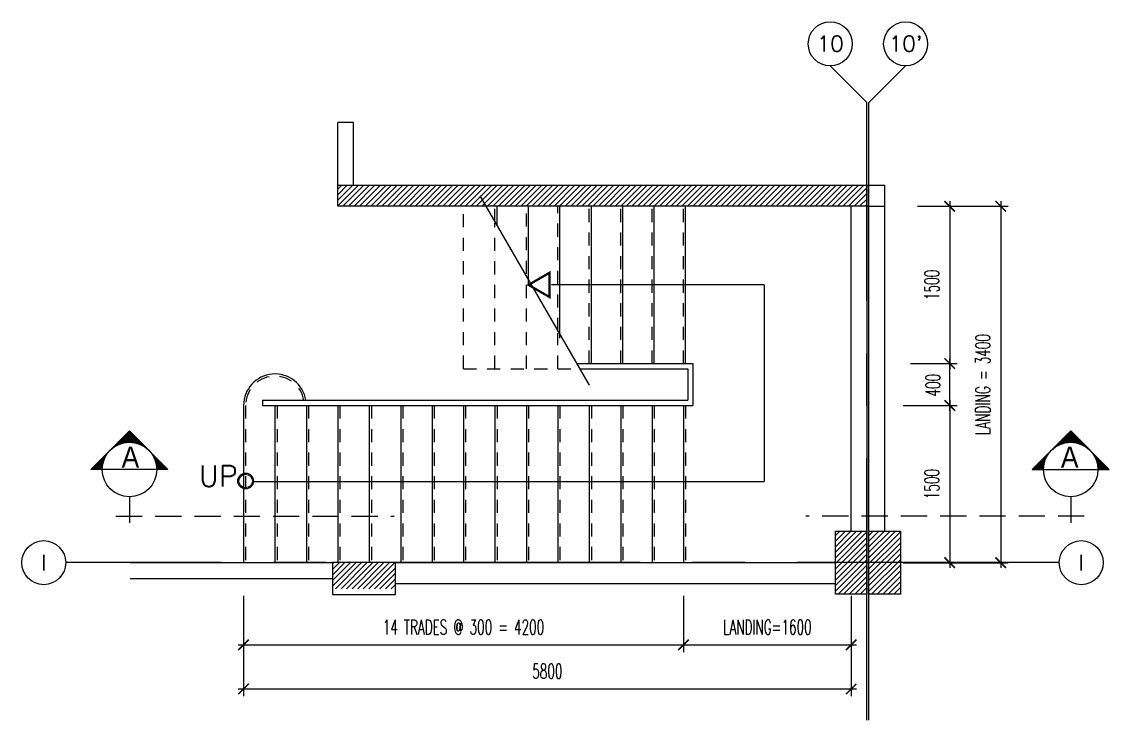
# Model space of a CAD drawing. Extents: x 418021.3 to 418070.1, y 43443.2 to 43479.4.
# Drawn here: x 418021.32 to 418031.7, y 43472.75 to 43479.41 of the extents above; entities that cross this region are included whole.
import ezdxf
from ezdxf.enums import TextEntityAlignment as Align

# ---------------------------------------------------------------- set-up
doc = ezdxf.new("R2010")
doc.units = 0
doc.header["$MEASUREMENT"] = 0
doc.header["$PDMODE"] = 3
doc.header["$PDSIZE"] = 0.1
for name, pattern in [('CENTERX2', [4, 2.5, -0.5, 0.5, -0.5]), ('HIDDEN', [0.375, 0.25, -0.125]), ('HIDDEN2', [0.1875, 0.125, -0.0625])]:
    doc.linetypes.add(name, pattern=pattern)
doc.layers.get('0').update_dxf_attribs({"linetype": 'CONTINUOUS'})
doc.layers.get('DEFPOINTS').update_dxf_attribs({"linetype": 'CONTINUOUS'})
for name, color, linetype in [('AX', 6, 'CONTINUOUS'), ('AX-CR', 2, 'CONTINUOUS'), ('AX-TXT', 4, 'CONTINUOUS'), ('AXES', 11, 'CENTERX2'), ('COL', 2, 'CONTINUOUS'), ('DIM-OUT', 4, 'CONTINUOUS'), ('EJ', 8, 'CONTINUOUS'), ('ELEV-MARK', 6, 'CONTINUOUS'), ('HAT', 8, 'CONTINUOUS'), ('RM-NAME', 2, 'CONTINUOUS'), ('STR', 5, 'CONTINUOUS'), ('TXT1', 2, 'CONTINUOUS'), ('WALL', 6, 'CONTINUOUS')]:
    doc.layers.add(name, color=color, linetype=linetype)
doc.layers.get('EJ').off()
doc.styles.add('ROMANS', font='ROMANS.shx', dxfattribs={"width": 0.6})
doc.styles.add('TTXT', font='swisse.ttf', dxfattribs={"width": 0.6})
doc.dimstyles.new('STANDARD in', dxfattribs={"dimtxt": 0.14, "dimasz": 0.1, "dimexe": 0.07, "dimexo": 0.05, "dimgap": 0.1, "dimtad": 1, "dimdec": 0, "dimlfac": 1000, "dimzin": 0, "dimdsep": 46, "dimtxsty": 'ROMANS', "dimblk": 'ARCHTICK', "dimcen": 0.05, "dimdle": 0.05, "dimclrd": 4, "dimclre": 4, "dimclrt": 2, "dimadec": 0, "dimazin": 0, "dimtfac": 1, "dimtdec": 0, "dimtmove": 2, "dimatfit": 3, "dimfxl": 0, "dimtolj": 1, "dimtzin": 0, "dimarcsym": 0})

# ---------------------------------------------------------------- blocks, each defined once
blk = doc.blocks.new('*X30')
at = {"color": 0}
for p, q in [((61359, 45555), (61555, 45751)), ((61359, 45608), (61502, 45751)), ((61359, 45661), (61449, 45751)), ((61359, 45714), (61396, 45751)), ((61408, 45551), (61608, 45751)), ((61461, 45551), (61661, 45751)), ((61514, 45551), (61714, 45751)), ((61567, 45551), (61767, 45751)), ((61620, 45551), (61820, 45751)), ((61673, 45551), (61873, 45751)), ((61726, 45551), (61926, 45751)), ((61779, 45551), (61979, 45751)), ((61832, 45551), (62032, 45751)), ((61885, 45551), (62085, 45751)), ((61938, 45551), (62138, 45751)), ((61991, 45551), (62191, 45751)), ((62044, 45551), (62244, 45751)), ((62097, 45551), (62297, 45751)), ((62150, 45551), (62350, 45751)), ((62203, 45551), (62403, 45751)), ((62256, 45551), (62456, 45751)), ((62309, 45551), (62509, 45751)), ((62362, 45551), (62562, 45751)), ((62415, 45551), (62615, 45751)), ((62469, 45551), (62669, 45751)), ((62522, 45551), (62722, 45751)), ((62575, 45551), (62775, 45751)), ((62628, 45551), (62828, 45751)), ((62681, 45551), (62881, 45751)), ((62734, 45551), (62934, 45751)), ((62787, 45551), (62987, 45751)), ((62840, 45551), (63040, 45751)), ((62893, 45551), (63093, 45751)), ((62946, 45551), (63146, 45751)), ((62999, 45551), (63199, 45751)), ((63052, 45551), (63252, 45751)), ((63105, 45551), (63305, 45751)), ((63158, 45551), (63358, 45751)), ((63211, 45551), (63411, 45751)), ((63264, 45551), (63464, 45751)), ((63317, 45551), (63517, 45751)), ((63370, 45551), (63570, 45751)), ((63423, 45551), (63623, 45751)), ((63476, 45551), (63676, 45751)), ((63529, 45551), (63729, 45751)), ((63582, 45551), (63782, 45751)), ((63635, 45551), (63835, 45751)), ((63688, 45551), (63888, 45751)), ((63741, 45551), (63941, 45751)), ((63794, 45551), (63994, 45751)), ((63847, 45551), (64047, 45751)), ((63900, 45551), (64100, 45751)), ((63953, 45551), (64153, 45751)), ((64006, 45551), (64206, 45751)), ((64060, 45551), (64260, 45751)), ((64113, 45551), (64313, 45751)), ((64166, 45551), (64366, 45751)), ((64219, 45551), (64419, 45751)), ((64272, 45551), (64472, 45751)), ((64325, 45551), (64525, 45751)), ((64378, 45551), (64578, 45751)), ((64431, 45551), (64631, 45751)), ((64484, 45551), (64684, 45751)), ((64537, 45551), (64737, 45751)), ((64590, 45551), (64790, 45751)), ((64643, 45551), (64843, 45751)), ((64696, 45551), (64896, 45751)), ((64749, 45551), (64949, 45751)), ((64802, 45551), (65002, 45751)), ((64855, 45551), (65055, 45751)), ((64908, 45551), (65108, 45751)), ((64961, 45551), (65161, 45751)), ((65014, 45551), (65214, 45751)), ((65067, 45551), (65267, 45751)), ((65120, 45551), (65320, 45751)), ((65173, 45551), (65373, 45751)), ((65226, 45551), (65426, 45751)), ((65279, 45551), (65479, 45751)), ((65332, 45551), (65532, 45751)), ((65385, 45551), (65585, 45751)), ((65438, 45551), (65638, 45751)), ((65491, 45551), (65691, 45751)), ((65544, 45551), (65744, 45751)), ((65597, 45551), (65797, 45751)), ((65651, 45551), (65851, 45751)), ((65704, 45551), (65904, 45751)), ((65757, 45551), (65957, 45751)), ((65810, 45551), (66010, 45751)), ((65863, 45551), (66063, 45751)), ((65916, 45551), (66116, 45751)), ((65969, 45551), (66169, 45751)), ((66022, 45551), (66222, 45751)), ((66075, 45551), (66275, 45751)), ((66128, 45551), (66328, 45751)), ((66181, 45551), (66381, 45751)), ((66234, 45551), (66409, 45726)), ((66287, 45551), (66409, 45673)), ((66340, 45551), (66409, 45620)), ((66393, 45551), (66409, 45567))]:
    blk.add_line(p, q, dxfattribs=at)
blk = doc.blocks.new('AXL')
at = {"layer": 'AX-CR'}
blk.add_circle((-350, 0), 350, dxfattribs=at)
at = {"layer": 'AX-TXT', "style": 'ROMANS'}
blk.add_attdef('AX', text='', height=250, dxfattribs=at).set_placement((-350, 0), align=Align.MIDDLE)
blk = doc.blocks.new('AXU')
at = {"layer": 'AX-CR'}
blk.add_circle((0, 350), 350, dxfattribs=at)
at = {"layer": 'AX-TXT', "style": 'ROMANS'}
blk.add_attdef('AX', text='', height=250, dxfattribs=at).set_placement((0, 350), align=Align.MIDDLE)
blk = doc.blocks.new('C5')
at = {"layer": 'HAT'}
h = blk.add_hatch(dxfattribs=at)
h.set_pattern_fill('ANSI31', color=256, scale=300, style=0)
h.set_pattern_definition([(45, (-38851, -358245.23), (26.5165043, -26.5165043), [])])
h.paths.add_polyline_path([(-320, 300), (-20, 300), (-20, 0), (-320, 0)])
h.paths.add_polyline_path([(-320, 600), (-20, 600), (-20, 300), (-320, 300)])
h = blk.add_hatch(dxfattribs=at)
h.set_pattern_fill('ANSI31', color=256, scale=300, style=0)
h.set_pattern_definition([(45, (-38531, -358245.23), (26.5165043, -26.5165043), [])])
h.paths.add_polyline_path([(0, 300), (300, 300), (300, 0), (0, 0)])
h.paths.add_polyline_path([(0, 600), (300, 600), (300, 300), (0, 300)])
at = {"layer": 'COL'}
for points in [[(-20, 600), (-20, 0), (-320, 0), (-320, 600)], [(300, 600), (300, 0), (0, 0), (0, 600)]]:
    blk.add_lwpolyline(points, close=True, dxfattribs=at)
blk = doc.blocks.new('_ARCHTICK')
at = {"color": 0, "linetype": 'ByBlock', "const_width": 0.15}
blk.add_lwpolyline([(-0.5, -0.5), (0.5, 0.5)], dxfattribs=at)
blk = doc.blocks.new('*D31')
at = {"layer": 'DEFPOINTS', "color": 0}
for p in [(418023.439, 43473.983), (418027.639, 43473.983), (418027.639, 43473.466)]:
    blk.add_point(p, dxfattribs=at)
at = {"layer": 'DIM-OUT', "color": 4, "lineweight": -2}
for p, q in [((418023.439, 43473.933), (418023.439, 43473.396)), ((418027.639, 43473.933), (418027.639, 43473.396)), ((418023.389, 43473.466), (418027.689, 43473.466))]:
    blk.add_line(p, q, dxfattribs=at)
at = {"layer": 'DIM-OUT', "color": 4, "lineweight": -2, "xscale": 0.1, "yscale": 0.1, "zscale": 0.1, "rotation": 180}
blk.add_blockref('_ARCHTICK', (418023.439, 43473.466), dxfattribs=at)
at = {"layer": 'DIM-OUT', "color": 4, "lineweight": -2, "xscale": 0.1, "yscale": 0.1, "zscale": 0.1}
blk.add_blockref('_ARCHTICK', (418027.639, 43473.466), dxfattribs=at)
at = {"layer": 'DIM-OUT', "color": 2, "insert": (418025.539, 43473.636), "char_height": 0.14, "attachment_point": 5, "style": 'ROMANS'}
blk.add_mtext('\\A1;14 TRADES @ 300 = 4200', dxfattribs=at)
blk = doc.blocks.new('*D32')
at = {"layer": 'DEFPOINTS', "color": 0}
for p in [(418027.639, 43473.983), (418029.239, 43473.983), (418029.239, 43473.466)]:
    blk.add_point(p, dxfattribs=at)
at = {"layer": 'DIM-OUT', "color": 4, "lineweight": -2}
for p, q in [((418027.639, 43473.933), (418027.639, 43473.396)), ((418029.239, 43473.933), (418029.239, 43473.396)), ((418027.589, 43473.466), (418029.289, 43473.466))]:
    blk.add_line(p, q, dxfattribs=at)
at = {"layer": 'DIM-OUT', "color": 4, "lineweight": -2, "xscale": 0.1, "yscale": 0.1, "zscale": 0.1, "rotation": 180}
blk.add_blockref('_ARCHTICK', (418027.639, 43473.466), dxfattribs=at)
at = {"layer": 'DIM-OUT', "color": 4, "lineweight": -2, "xscale": 0.1, "yscale": 0.1, "zscale": 0.1}
blk.add_blockref('_ARCHTICK', (418029.239, 43473.466), dxfattribs=at)
at = {"layer": 'DIM-OUT', "color": 2, "insert": (418028.439, 43473.636), "char_height": 0.14, "attachment_point": 5, "style": 'ROMANS'}
blk.add_mtext('\\A1;LANDING=1600', dxfattribs=at)
blk = doc.blocks.new('*D33')
at = {"layer": 'DEFPOINTS', "color": 0}
for p in [(418029.687, 43475.75), (418029.687, 43474.25), (418030.18, 43474.25)]:
    blk.add_point(p, dxfattribs=at)
at = {"layer": 'DIM-OUT', "color": 4, "lineweight": -2}
for p, q in [((418030.18, 43475.8), (418030.18, 43474.2)), ((418029.737, 43475.75), (418030.25, 43475.75)), ((418029.737, 43474.25), (418030.25, 43474.25))]:
    blk.add_line(p, q, dxfattribs=at)
at = {"layer": 'DIM-OUT', "color": 4, "lineweight": -2, "xscale": 0.1, "yscale": 0.1, "zscale": 0.1}
for p, rotation in [((418030.18, 43475.75), 90), ((418030.18, 43474.25), 270)]:
    blk.add_blockref('_ARCHTICK', p, dxfattribs=dict(at, rotation=rotation))
at = {"layer": 'DIM-OUT', "color": 2, "insert": (418030.01, 43475), "char_height": 0.14, "attachment_point": 5, "rotation": 90, "style": 'ROMANS'}
blk.add_mtext('\\A1;1500', dxfattribs=at)
blk = doc.blocks.new('*D34')
at = {"layer": 'DEFPOINTS', "color": 0}
for p in [(418029.757, 43476.15), (418030.18, 43476.15), (418029.757, 43475.75)]:
    blk.add_point(p, dxfattribs=at)
at = {"layer": 'DIM-OUT', "color": 4, "lineweight": -2}
for p, q in [((418030.18, 43475.7), (418030.18, 43476.2)), ((418029.807, 43476.15), (418030.25, 43476.15)), ((418029.807, 43475.75), (418030.25, 43475.75))]:
    blk.add_line(p, q, dxfattribs=at)
at = {"layer": 'DIM-OUT', "color": 4, "lineweight": -2, "xscale": 0.1, "yscale": 0.1, "zscale": 0.1}
for p, rotation in [((418030.18, 43476.15), 90), ((418030.18, 43475.75), 270)]:
    blk.add_blockref('_ARCHTICK', p, dxfattribs=dict(at, rotation=rotation))
at = {"layer": 'DIM-OUT', "color": 2, "insert": (418030.02, 43475.943), "char_height": 0.14, "attachment_point": 5, "rotation": 90, "style": 'ROMANS'}
blk.add_mtext('\\A1;400', dxfattribs=at)
blk = doc.blocks.new('*D35')
at = {"layer": 'DEFPOINTS', "color": 0}
for p in [(418029.822, 43477.65), (418029.822, 43476.15), (418030.18, 43476.15)]:
    blk.add_point(p, dxfattribs=at)
at = {"layer": 'DIM-OUT', "color": 4, "lineweight": -2}
for p, q in [((418029.872, 43477.65), (418030.25, 43477.65)), ((418030.18, 43477.7), (418030.18, 43476.1)), ((418029.872, 43476.15), (418030.25, 43476.15))]:
    blk.add_line(p, q, dxfattribs=at)
at = {"layer": 'DIM-OUT', "color": 4, "lineweight": -2, "xscale": 0.1, "yscale": 0.1, "zscale": 0.1}
for p, rotation in [((418030.18, 43477.65), 90), ((418030.18, 43476.15), 270)]:
    blk.add_blockref('_ARCHTICK', p, dxfattribs=dict(at, rotation=rotation))
at = {"layer": 'DIM-OUT', "color": 2, "insert": (418030.01, 43476.9), "char_height": 0.14, "attachment_point": 5, "rotation": 90, "style": 'ROMANS'}
blk.add_mtext('\\A1;1500', dxfattribs=at)
blk = doc.blocks.new('*D36')
at = {"layer": 'DEFPOINTS', "color": 0}
for p in [(418030.174, 43477.65), (418030.174, 43474.25), (418030.667, 43474.25)]:
    blk.add_point(p, dxfattribs=at)
at = {"layer": 'DIM-OUT', "color": 4, "lineweight": -2}
for p, q in [((418030.224, 43477.65), (418030.737, 43477.65)), ((418030.667, 43477.7), (418030.667, 43474.2)), ((418030.224, 43474.25), (418030.737, 43474.25))]:
    blk.add_line(p, q, dxfattribs=at)
at = {"layer": 'DIM-OUT', "color": 4, "lineweight": -2, "xscale": 0.1, "yscale": 0.1, "zscale": 0.1}
for p, rotation in [((418030.667, 43477.65), 90), ((418030.667, 43474.25), 270)]:
    blk.add_blockref('_ARCHTICK', p, dxfattribs=dict(at, rotation=rotation))
at = {"layer": 'DIM-OUT', "color": 2, "insert": (418030.497, 43475.95), "char_height": 0.14, "attachment_point": 5, "rotation": 90, "style": 'ROMANS'}
blk.add_mtext('\\A1;LANDING = 3400', dxfattribs=at)
blk = doc.blocks.new('*D37')
at = {"layer": 'DEFPOINTS', "color": 0}
for p in [(418023.439, 43473.547), (418029.239, 43473.547), (418029.239, 43473.045)]:
    blk.add_point(p, dxfattribs=at)
at = {"layer": 'DIM-OUT', "color": 4, "lineweight": -2}
for p, q in [((418023.439, 43473.497), (418023.439, 43472.975)), ((418029.239, 43473.497), (418029.239, 43472.975)), ((418023.389, 43473.045), (418029.289, 43473.045))]:
    blk.add_line(p, q, dxfattribs=at)
at = {"layer": 'DIM-OUT', "color": 4, "lineweight": -2, "xscale": 0.1, "yscale": 0.1, "zscale": 0.1, "rotation": 180}
blk.add_blockref('_ARCHTICK', (418023.439, 43473.045), dxfattribs=at)
at = {"layer": 'DIM-OUT', "color": 4, "lineweight": -2, "xscale": 0.1, "yscale": 0.1, "zscale": 0.1}
blk.add_blockref('_ARCHTICK', (418029.239, 43473.045), dxfattribs=at)
at = {"layer": 'DIM-OUT', "color": 2, "insert": (418026.339, 43473.215), "char_height": 0.14, "attachment_point": 5, "style": 'ROMANS'}
blk.add_mtext('\\A1;5800', dxfattribs=at)
blk = doc.blocks.new('*X13')
at = {"color": 0}
for p, q in [((14608, 7877), (14819, 8088)), ((14625, 7890), (14821, 8086)), ((14637, 7899), (14823, 8084)), ((14647, 7905), (14825, 8082)), ((14656, 7910), (14826, 8081)), ((14664, 7915), (14828, 8079)), ((14671, 7919), (14830, 8077)), ((14678, 7922), (14832, 8075)), ((14685, 7925), (14833, 8073)), ((14691, 7928), (14835, 8072)), ((14697, 7930), (14837, 8070)), ((14703, 7933), (14839, 8068)), ((14709, 7935), (14841, 8066)), ((14714, 7937), (14842, 8065)), ((14719, 7938), (14844, 8063)), ((14725, 7940), (14846, 8061)), ((14730, 7941), (14848, 8059)), ((14734, 7943), (14849, 8058)), ((14739, 7944), (14851, 8056)), ((14744, 7945), (14853, 8054)), ((14749, 7946), (14855, 8052)), ((14753, 7947), (14856, 8051)), ((14757, 7948), (14858, 8049)), ((14762, 7949), (14860, 8047)), ((14766, 7950), (14862, 8045)), ((14770, 7950), (14863, 8043)), ((14774, 7951), (14865, 8042)), ((14778, 7951), (14867, 8040)), ((14782, 7952), (14869, 8038)), ((14786, 7952), (14871, 8036)), ((14790, 7953), (14872, 8035)), ((14794, 7953), (14874, 8033)), ((14798, 7953), (14876, 8031)), ((14802, 7953), (14878, 8029)), ((14805, 7954), (14879, 8028)), ((14809, 7954), (14881, 8026)), ((14813, 7954), (14883, 8024)), ((14816, 7954), (14885, 8022)), ((14820, 7954), (14886, 8020)), ((14823, 7954), (14888, 8019)), ((14827, 7954), (14890, 8017)), ((14830, 7954), (14892, 8015)), ((14834, 7953), (14894, 8013)), ((14837, 7953), (14895, 8012)), ((14840, 7953), (14897, 8010)), ((14844, 7953), (14899, 8008)), ((14847, 7953), (14901, 8006)), ((14850, 7952), (14902, 8005)), ((14853, 7952), (14904, 8003)), ((14856, 7952), (14906, 8001)), ((14860, 7951), (14908, 7999)), ((14863, 7951), (14909, 7997)), ((14866, 7950), (14911, 7996)), ((14869, 7950), (14913, 7994)), ((14872, 7949), (14915, 7992)), ((14875, 7949), (14917, 7990)), ((14878, 7948), (14918, 7989)), ((14881, 7948), (14920, 7987)), ((14884, 7947), (14922, 7985)), ((14887, 7947), (14924, 7983)), ((14890, 7946), (14925, 7982)), ((14893, 7945), (14927, 7980)), ((14895, 7945), (14929, 7978)), ((14898, 7944), (14931, 7976)), ((14901, 7943), (14932, 7974)), ((14904, 7942), (14934, 7973)), ((14907, 7942), (14936, 7971)), ((14909, 7941), (14938, 7969)), ((14912, 7940), (14939, 7967)), ((14915, 7939), (14941, 7966)), ((14917, 7938), (14943, 7964)), ((14920, 7937), (14945, 7962)), ((14923, 7937), (14947, 7960)), ((14925, 7936), (14948, 7959)), ((14928, 7935), (14950, 7957)), ((14931, 7934), (14952, 7955)), ((14933, 7933), (14954, 7953)), ((14936, 7932), (14955, 7952)), ((14938, 7931), (14957, 7950)), ((14941, 7930), (14959, 7948)), ((14943, 7929), (14961, 7946)), ((14946, 7928), (14962, 7944)), ((14948, 7927), (14964, 7943)), ((14951, 7926), (14966, 7941)), ((14953, 7925), (14968, 7939)), ((14956, 7923), (14970, 7937)), ((14958, 7922), (14971, 7936)), ((14960, 7921), (14973, 7934)), ((14963, 7920), (14975, 7932)), ((14965, 7919), (14977, 7930)), ((14967, 7918), (14978, 7929)), ((14970, 7916), (14980, 7927)), ((14972, 7915), (14982, 7925)), ((14974, 7914), (14984, 7923)), ((14977, 7913), (14985, 7921)), ((14979, 7911), (14987, 7920)), ((14981, 7910), (14989, 7918)), ((14983, 7909), (14991, 7916)), ((14360, 7629), (14571, 7839)), ((14364, 7629), (14557, 7822)), ((14368, 7629), (14549, 7810)), ((14371, 7629), (14542, 7800)), ((14375, 7629), (14537, 7791)), ((14986, 7908), (14993, 7914)), ((14988, 7906), (14994, 7913)), ((14990, 7905), (14996, 7911)), ((14992, 7903), (14998, 7909)), ((14994, 7902), (15000, 7907)), ((14997, 7901), (15001, 7906)), ((14999, 7899), (15003, 7904)), ((15001, 7898), (15005, 7902)), ((15003, 7896), (15007, 7900)), ((15005, 7895), (15008, 7898)), ((15007, 7894), (15010, 7897)), ((15009, 7892), (15012, 7895)), ((15011, 7891), (15014, 7893)), ((15013, 7889), (15016, 7891)), ((15015, 7888), (15017, 7890)), ((15017, 7886), (15019, 7888)), ((15019, 7884), (15021, 7886)), ((15021, 7883), (15023, 7884)), ((15023, 7881), (15024, 7883)), ((15025, 7880), (15026, 7881)), ((15027, 7878), (15028, 7879)), ((15029, 7877), (15030, 7877)), ((15031, 7875), (15031, 7875)), ((15033, 7873), (15033, 7874)), ((15035, 7872), (15035, 7872)), ((15036, 7870), (15037, 7870)), ((15038, 7868), (15038, 7868)), ((15040, 7867), (15040, 7867)), ((15042, 7865), (15042, 7865)), ((15044, 7863), (15044, 7863)), ((15046, 7861), (15046, 7861)), ((15047, 7860), (15047, 7860)), ((15051, 7856), (15051, 7856)), ((15053, 7854), (15053, 7854)), ((15054, 7852), (15054, 7853)), ((15056, 7851), (15056, 7851)), ((15058, 7849), (15058, 7849)), ((15059, 7847), (15060, 7847)), ((15061, 7845), (15061, 7845)), ((15063, 7843), (15063, 7844)), ((15064, 7841), (15065, 7842)), ((15066, 7839), (15067, 7840)), ((15068, 7837), (15069, 7838)), ((15069, 7836), (15070, 7837)), ((15071, 7834), (15072, 7835)), ((15072, 7832), (15074, 7833)), ((15074, 7830), (15076, 7831)), ((15076, 7828), (15077, 7830)), ((15077, 7826), (15079, 7828)), ((15079, 7824), (15081, 7826)), ((15080, 7822), (15083, 7824)), ((15082, 7820), (15084, 7822)), ((15083, 7818), (15086, 7821)), ((15085, 7815), (15088, 7819)), ((15086, 7813), (15090, 7817)), ((15087, 7811), (15092, 7815)), ((15089, 7809), (15093, 7814)), ((15090, 7807), (15095, 7812)), ((15092, 7805), (15097, 7810)), ((15093, 7803), (15099, 7808)), ((15094, 7801), (15100, 7807)), ((15096, 7798), (15102, 7805)), ((15097, 7796), (15104, 7803)), ((15098, 7794), (15106, 7801)), ((15100, 7792), (15107, 7799)), ((15101, 7790), (15109, 7798)), ((15102, 7787), (15111, 7796)), ((15104, 7785), (15113, 7794)), ((15105, 7783), (15115, 7792)), ((15106, 7780), (15116, 7791)), ((15107, 7778), (15118, 7789)), ((15108, 7776), (15120, 7787)), ((15110, 7773), (15122, 7785)), ((14378, 7629), (14533, 7783)), ((14382, 7629), (14529, 7776)), ((14385, 7629), (14525, 7769)), ((14389, 7629), (14522, 7762)), ((14392, 7629), (14519, 7756)), ((14396, 7629), (14517, 7750)), ((14399, 7629), (14515, 7744)), ((14403, 7629), (14513, 7739)), ((14406, 7629), (14511, 7733)), ((14410, 7629), (14509, 7728)), ((14413, 7629), (14507, 7723)), ((14417, 7629), (14506, 7718)), ((14421, 7629), (14505, 7713)), ((14424, 7629), (14503, 7708)), ((14428, 7629), (14502, 7703)), ((14431, 7629), (14501, 7699)), ((14435, 7629), (14500, 7694)), ((14438, 7629), (14499, 7690)), ((14442, 7629), (14499, 7686)), ((14445, 7629), (14498, 7681)), ((14449, 7629), (14497, 7677)), ((14452, 7629), (14497, 7673)), ((14456, 7629), (14496, 7669)), ((14459, 7629), (14496, 7665)), ((14463, 7629), (14495, 7661)), ((14466, 7629), (14495, 7657)), ((15111, 7771), (15123, 7784)), ((15112, 7769), (15125, 7782)), ((15113, 7766), (15127, 7780)), ((15114, 7764), (15129, 7778)), ((15115, 7761), (15130, 7777)), ((15116, 7759), (15132, 7775)), ((15117, 7756), (15134, 7773)), ((15118, 7754), (15136, 7771)), ((15119, 7751), (15137, 7769)), ((15121, 7749), (15139, 7768)), ((15122, 7746), (15141, 7766)), ((15122, 7744), (15143, 7764)), ((15123, 7741), (15145, 7762)), ((15124, 7739), (15146, 7761)), ((15125, 7736), (15148, 7759)), ((15126, 7733), (15150, 7757)), ((15127, 7731), (15152, 7755)), ((15128, 7728), (15153, 7754)), ((15129, 7725), (15155, 7752)), ((15130, 7723), (15157, 7750)), ((15130, 7720), (15159, 7748)), ((15131, 7717), (15160, 7746)), ((15132, 7714), (15162, 7745)), ((15133, 7712), (15164, 7743)), ((15133, 7709), (15166, 7741)), ((15134, 7706), (15168, 7739)), ((15135, 7703), (15169, 7738)), ((15136, 7700), (15171, 7736)), ((15136, 7697), (15173, 7734)), ((15137, 7695), (15175, 7732)), ((15137, 7692), (15176, 7731)), ((15138, 7689), (15178, 7729)), ((15139, 7686), (15180, 7727)), ((15139, 7683), (15182, 7725)), ((15140, 7680), (15183, 7723)), ((15140, 7676), (15185, 7722)), ((15140, 7673), (15187, 7720)), ((15141, 7670), (15189, 7718)), ((15141, 7667), (15191, 7716)), ((15142, 7664), (15192, 7715)), ((15142, 7661), (15194, 7713)), ((15142, 7658), (15196, 7711)), ((15143, 7654), (15198, 7709)), ((15143, 7651), (15199, 7708)), ((15143, 7648), (15201, 7706)), ((15143, 7644), (15203, 7704)), ((15143, 7641), (15205, 7702)), ((15143, 7637), (15206, 7700)), ((15143, 7634), (15208, 7699)), ((15144, 7631), (15210, 7697)), ((15145, 7629), (15212, 7695)), ((15149, 7629), (15214, 7693)), ((15152, 7629), (15215, 7692)), ((15156, 7629), (15217, 7690)), ((15159, 7629), (15219, 7688)), ((15163, 7629), (15221, 7686)), ((15167, 7629), (15222, 7685)), ((15170, 7629), (15224, 7683)), ((15174, 7629), (15226, 7681)), ((15177, 7629), (15228, 7679)), ((15181, 7629), (15229, 7678)), ((15184, 7629), (15231, 7676)), ((15188, 7629), (15233, 7674)), ((15191, 7629), (15235, 7672)), ((15195, 7629), (15236, 7670)), ((15198, 7629), (15238, 7669)), ((15202, 7629), (15240, 7667)), ((15205, 7629), (15242, 7665)), ((15209, 7629), (15244, 7663)), ((15212, 7629), (15245, 7662)), ((15216, 7629), (15247, 7660)), ((15220, 7629), (15249, 7658)), ((15223, 7629), (15251, 7656)), ((14470, 7629), (14494, 7653)), ((14474, 7629), (14494, 7649)), ((14477, 7629), (14494, 7646)), ((14481, 7629), (14494, 7642)), ((14484, 7629), (14494, 7638)), ((14488, 7629), (14494, 7635)), ((14491, 7629), (14494, 7631)), ((15227, 7629), (15252, 7655)), ((15230, 7629), (15254, 7653)), ((15234, 7629), (15256, 7651)), ((15237, 7629), (15258, 7649)), ((15241, 7629), (15259, 7647)), ((15244, 7629), (15261, 7646)), ((15248, 7629), (15263, 7644)), ((15251, 7629), (15265, 7642)), ((15255, 7629), (15267, 7640)), ((15258, 7629), (15268, 7639)), ((15262, 7629), (15270, 7637)), ((15266, 7629), (15272, 7635)), ((15269, 7629), (15274, 7633)), ((15273, 7629), (15275, 7632)), ((15276, 7629), (15277, 7630))]:
    blk.add_line(p, q, dxfattribs=at)

msp = doc.modelspace()

# ---------------------------------------------------------------- hatches: boundary and pattern name
at = {"layer": 'HAT'}
h = msp.add_hatch(dxfattribs=at)
h.set_pattern_fill('ANSI31', color=256, scale=0.3, style=0)
h.set_pattern_definition([(45, (417636.0241, 43432.11908), (-0.0265165043, 0.0265165043), [])])
h.paths.add_polyline_path([(418024.5893, 43474.2501), (418024.2893, 43474.2501), (418024.2893, 43474.0001), (418024.5893, 43474.0001)])
h.paths.add_polyline_path([(418024.8893, 43474.2501), (418024.5893, 43474.2501), (418024.5893, 43474.0001), (418024.8893, 43474.0001)])

# ---------------------------------------------------------------- linework, layer by layer
at = {"layer": 'AXES'}
for p, q in [((418029.3893, 43478.6406), (418029.0393, 43478.9906)), ((418029.4093, 43478.6406), (418029.7593, 43478.9906)), ((418029.3893, 43472.7467), (418029.3893, 43478.6406)), ((418029.4093, 43472.7467), (418029.4093, 43478.6406)), ((418031.2251, 43474.2501), (418021.7424, 43474.2501))]:
    msp.add_line(p, q, dxfattribs=at)
at = {"layer": 'COL'}
for points in [[(418029.3893, 43477.8501), (418029.3893, 43477.6501), (418024.3393, 43477.6501), (418024.3393, 43477.8501)], [(418024.2893, 43474.2501), (418024.2893, 43473.9465), (418024.8893, 43473.9465), (418024.8893, 43474.2501)]]:
    msp.add_lwpolyline(points, close=True, dxfattribs=at)
at = {"layer": 'ELEV-MARK', "color": 6}
for p, q in [((418021.9826, 43475.1386), (418022.3503, 43475.5063)), ((418022.718, 43475.1386), (418022.3503, 43475.5063)), ((418030.9671, 43475.1386), (418031.3348, 43475.5063)), ((418031.7025, 43475.1386), (418031.3348, 43475.5063)), ((418022.0903, 43475.1386), (418021.9826, 43475.1386)), ((418022.6103, 43475.1386), (418022.0903, 43475.1386)), ((418022.718, 43475.1386), (418022.6103, 43475.1386)), ((418030.9671, 43475.1386), (418031.0748, 43475.1386)), ((418031.0748, 43475.1386), (418031.5948, 43475.1386)), ((418031.5948, 43475.1386), (418031.7025, 43475.1386))]:
    msp.add_line(p, q, dxfattribs=at)
at = {"layer": 'ELEV-MARK', "color": 6, "linetype": 'HIDDEN'}
for p, q in [((418022.3503, 43474.8786), (418022.3503, 43474.5753)), ((418031.3348, 43474.8786), (418031.3348, 43474.5753)), ((418022.2213, 43474.6941), (418024.8779, 43474.6941)), ((418031.4638, 43474.6941), (418028.8072, 43474.6941))]:
    msp.add_line(p, q, dxfattribs=at)
at = {"layer": 'ELEV-MARK', "color": 6}
for centre in [(418022.3503, 43475.1386), (418031.3348, 43475.1386)]:
    msp.add_circle(centre, 0.26, dxfattribs=at)
at = {"layer": 'STR'}
for p, q in [((418025.6948, 43477.7496), (418026.7382, 43475.9424)), ((418025.8593, 43477.4646), (418025.8593, 43477.6501)), ((418026.1593, 43476.9001), (418026.1593, 43477.6501)), ((418026.4593, 43476.3908), (418026.4593, 43477.6501)), ((418026.7593, 43476.1501), (418026.7593, 43477.6501)), ((418027.0593, 43476.1501), (418027.0593, 43477.6501)), ((418027.3593, 43476.1501), (418027.3593, 43477.6501)), ((418027.6593, 43476.1501), (418027.6593, 43477.6501)), ((418028.4093, 43476.9001), (418026.3793, 43476.9001)), ((418028.4093, 43476.9001), (418028.4093, 43475.0251)), ((418026.6183, 43476.1501), (418027.7293, 43476.1501)), ((418026.6472, 43476.1001), (418027.6793, 43476.1001)), ((418027.6793, 43476.1001), (418027.6793, 43475.8001)), ((418027.7293, 43476.1501), (418027.7293, 43475.7501)), ((418023.6194, 43475.8001), (418027.6793, 43475.8001)), ((418023.6194, 43475.8001), (418023.6194, 43475.7501)), ((418023.4393, 43475.7501), (418023.4393, 43474.2501)), ((418023.6194, 43475.7501), (418027.7293, 43475.7501)), ((418023.7393, 43475.7501), (418023.7393, 43474.2501)), ((418024.0393, 43475.7501), (418024.0393, 43474.2501)), ((418024.3393, 43475.7501), (418024.3393, 43474.2501)), ((418024.6393, 43475.7501), (418024.6393, 43474.2501)), ((418024.9393, 43475.7501), (418024.9393, 43474.2501)), ((418025.2393, 43475.7501), (418025.2393, 43474.2501)), ((418025.5393, 43475.7501), (418025.5393, 43474.2501)), ((418025.8393, 43475.7501), (418025.8393, 43474.2501)), ((418026.1393, 43475.7501), (418026.1393, 43474.2501)), ((418026.4393, 43475.7501), (418026.4393, 43474.2501)), ((418026.7393, 43475.7501), (418026.7393, 43474.2501)), ((418027.0393, 43475.7501), (418027.0393, 43474.2501)), ((418027.3393, 43475.7501), (418027.3393, 43474.2501)), ((418027.6393, 43475.7501), (418027.6393, 43474.2501)), ((418023.5342, 43475.0251), (418028.4093, 43475.0251))]:
    msp.add_line(p, q, dxfattribs=at)
at = {"layer": 'STR', "linetype": 'HIDDEN2'}
for p, q in [((418025.5393, 43476.1001), (418025.5393, 43477.6501)), ((418025.8393, 43477.4993), (418025.8393, 43477.6501)), ((418026.1393, 43477.0061), (418026.1393, 43477.6501)), ((418026.4393, 43476.4601), (418026.4393, 43477.6501)), ((418026.7393, 43476.1501), (418026.7393, 43477.6501)), ((418027.0393, 43476.1501), (418027.0393, 43477.6501)), ((418027.3393, 43476.1501), (418027.3393, 43477.6501)), ((418027.6393, 43476.1501), (418027.6393, 43477.6501)), ((418025.8393, 43476.1001), (418025.8393, 43477.4875)), ((418026.1393, 43476.1001), (418026.1393, 43476.972)), ((418026.4393, 43476.1001), (418026.4393, 43476.4409)), ((418025.5393, 43476.1001), (418026.6272, 43476.1001)), ((418023.4593, 43475.7501), (418023.4593, 43474.2501)), ((418023.7593, 43475.7501), (418023.7593, 43474.2501)), ((418024.0593, 43475.7501), (418024.0593, 43474.2501)), ((418024.3593, 43475.7501), (418024.3593, 43474.2501)), ((418024.6593, 43475.7501), (418024.6593, 43474.2501)), ((418024.9593, 43475.7501), (418024.9593, 43474.2501)), ((418025.2593, 43475.7501), (418025.2593, 43474.2501)), ((418025.5593, 43475.7501), (418025.5593, 43474.2501)), ((418025.8593, 43475.7501), (418025.8593, 43474.2501)), ((418026.1593, 43475.7501), (418026.1593, 43474.2501)), ((418026.4593, 43475.7501), (418026.4593, 43474.2501)), ((418026.7593, 43475.7501), (418026.7593, 43474.2501)), ((418027.0593, 43475.7501), (418027.0593, 43474.2501)), ((418027.3593, 43475.7501), (418027.3593, 43474.2501)), ((418027.6593, 43475.7501), (418027.6593, 43474.2501))]:
    msp.add_line(p, q, dxfattribs=at)
at = {"layer": 'STR', "const_width": 0.0215}
msp.add_lwpolyline([(418026.3593, 43476.7846), (418026.3593, 43477.0156), (418026.1593, 43476.9001)], close=True, dxfattribs=at)
at = {"layer": 'STR'}
for radius in [0.075, 0.065]:
    msp.add_circle((418023.4593, 43475.0289), radius, dxfattribs=at)
msp.add_arc((418023.7393, 43475.7501), 0.3, 9.59407, 180, dxfattribs=at)
at = {"layer": 'STR', "linetype": 'HIDDEN2'}
msp.add_arc((418023.7393, 43475.7501), 0.28, 9.59407, 180, dxfattribs=at)
at = {"layer": 'WALL'}
for p, q in [((418024.3393, 43477.8501), (418024.3393, 43478.4501)), ((418024.4893, 43478.4501), (418024.3393, 43478.4501)), ((418024.4893, 43477.8501), (418024.4893, 43478.4501)), ((418029.3893, 43477.8501), (418029.3893, 43474.5501)), ((418029.3893, 43477.8501), (418029.5593, 43477.8501)), ((418029.5593, 43474.5501), (418029.5593, 43477.8501)), ((418029.2393, 43474.5501), (418029.2393, 43477.6501)), ((418029.3893, 43477.6501), (418029.5593, 43477.6501)), ((418029.4093, 43474.5501), (418029.4093, 43477.6501)), ((418022.3586, 43474.2501), (418024.2893, 43474.2501)), ((418024.8893, 43474.2501), (418029.0893, 43474.2501)), ((418022.3586, 43474.1001), (418024.2893, 43474.1001)), ((418024.8893, 43474.0501), (418029.0893, 43474.0501))]:
    msp.add_line(p, q, dxfattribs=at)

# ---------------------------------------------------------------- block references
at = {"layer": 'AX', "xscale": 0.0006000000284984708, "yscale": 0.0005999999935738743, "zscale": 0.0006}
for name, p, values in [('AXU', (418029.0393, 43478.9906), {'AX': '10'}), ('AXU', (418029.7593, 43478.9906), {'AX': "10'"}), ('AXL', (418021.7424, 43474.2501), {'AX': 'I'}), ('AXL', (418031.6451, 43474.2501), {'AX': 'I'})]:
    msp.add_blockref(name, p, dxfattribs=at).add_auto_attribs(values)
at = {"layer": 'EJ', "color": 2, "linetype": 'ByBlock', "xscale": 0.001000000047497451, "yscale": 0.0009999999892897904, "zscale": 0.001}
msp.add_blockref('C5', (418029.4093, 43473.9501), dxfattribs=at)
at = {"layer": 'ELEV-MARK', "color": 11, "yscale": 0.000800000001618173, "zscale": 0.0008}
for p, xscale in [((418034.2052, 43469.0356), -0.000800000001618173), ((418019.4799, 43469.0356), 0.000800000001618173)]:
    msp.add_blockref('*X13', p, dxfattribs=dict(at, xscale=xscale))
at = {"layer": 'HAT', "xscale": 0.001000000047497451, "yscale": 0.0009999999892897904, "zscale": 0.001}
msp.add_blockref('*X30', (417962.9801, 43432.0991), dxfattribs=at)

# ---------------------------------------------------------------- texts
at = {"layer": 'RM-NAME', "style": 'ROMANS'}
msp.add_text('UP', height=0.2, dxfattribs=at).set_placement((418023.1989, 43475.0756), align=Align.MIDDLE)
at = {"layer": 'TXT1', "color": 6, "style": 'TTXT', "width": 0.9}
for p in [(418022.3598, 43475.2579), (418031.3253, 43475.2579)]:
    msp.add_attdef('A', text='1', height=0.2, dxfattribs=at).set_placement(p, align=Align.MIDDLE)

# ---------------------------------------------------------------- dimensions: what is measured, and where the dimension line sits
at = {"layer": 'DIM-OUT'}
for base, p1, p2, picture, middle in [((418030.1799, 43476.1501), (418029.822, 43477.6501), (418029.822, 43476.1501), '*D35', (418030.0099, 43476.9001)), ((418030.1799, 43474.2501), (418029.6867, 43475.7501), (418029.6867, 43474.2501), '*D33', (418030.0099, 43475.0001))]:
    dim = msp.add_linear_dim(base=base, p1=p1, p2=p2, angle=90, dimstyle='STANDARD in', dxfattribs=at)
    dim.commit()
    dim.dimension.update_dxf_attribs({"geometry": picture, "text_midpoint": middle})
dim = msp.add_linear_dim(base=(418030.6672, 43474.2501), p1=(418030.1739, 43477.6501), p2=(418030.1739, 43474.2501), angle=90, text='LANDING = 3400', dimstyle='STANDARD in', dxfattribs=at)
dim.commit()
dim.dimension.update_dxf_attribs({"geometry": '*D36', "text_midpoint": (418030.4972, 43475.9501)})
dim = msp.add_linear_dim(base=(418030.1799, 43476.1501), p1=(418029.7566, 43475.7501), p2=(418029.7566, 43476.1501), angle=90, dimstyle='STANDARD in', dxfattribs=at)
dim.commit()
dim.dimension.update_dxf_attribs({"geometry": '*D34', "text_midpoint": (418030.0205, 43475.9428), "dimtype": 128})
for base, p1, p2, text, picture, middle in [((418027.6393, 43473.4658), (418023.4393, 43473.9828), (418027.6393, 43473.9828), '14 TRADES @ 300 = 4200', '*D31', (418025.5393, 43473.6358)), ((418029.2393, 43473.4658), (418027.6393, 43473.9828), (418029.2393, 43473.9828), 'LANDING=1600', '*D32', (418028.4393, 43473.6358))]:
    dim = msp.add_linear_dim(base=base, p1=p1, p2=p2, text=text, dimstyle='STANDARD in', dxfattribs=at)
    dim.commit()
    dim.dimension.update_dxf_attribs({"geometry": picture, "text_midpoint": middle})
dim = msp.add_linear_dim(base=(418029.2393, 43473.045), p1=(418023.4393, 43473.5469), p2=(418029.2393, 43473.5469), dimstyle='STANDARD in', dxfattribs=at)
dim.commit()
dim.dimension.update_dxf_attribs({"geometry": '*D37', "text_midpoint": (418026.3393, 43473.215)})

doc.saveas('drawing.dxf')
